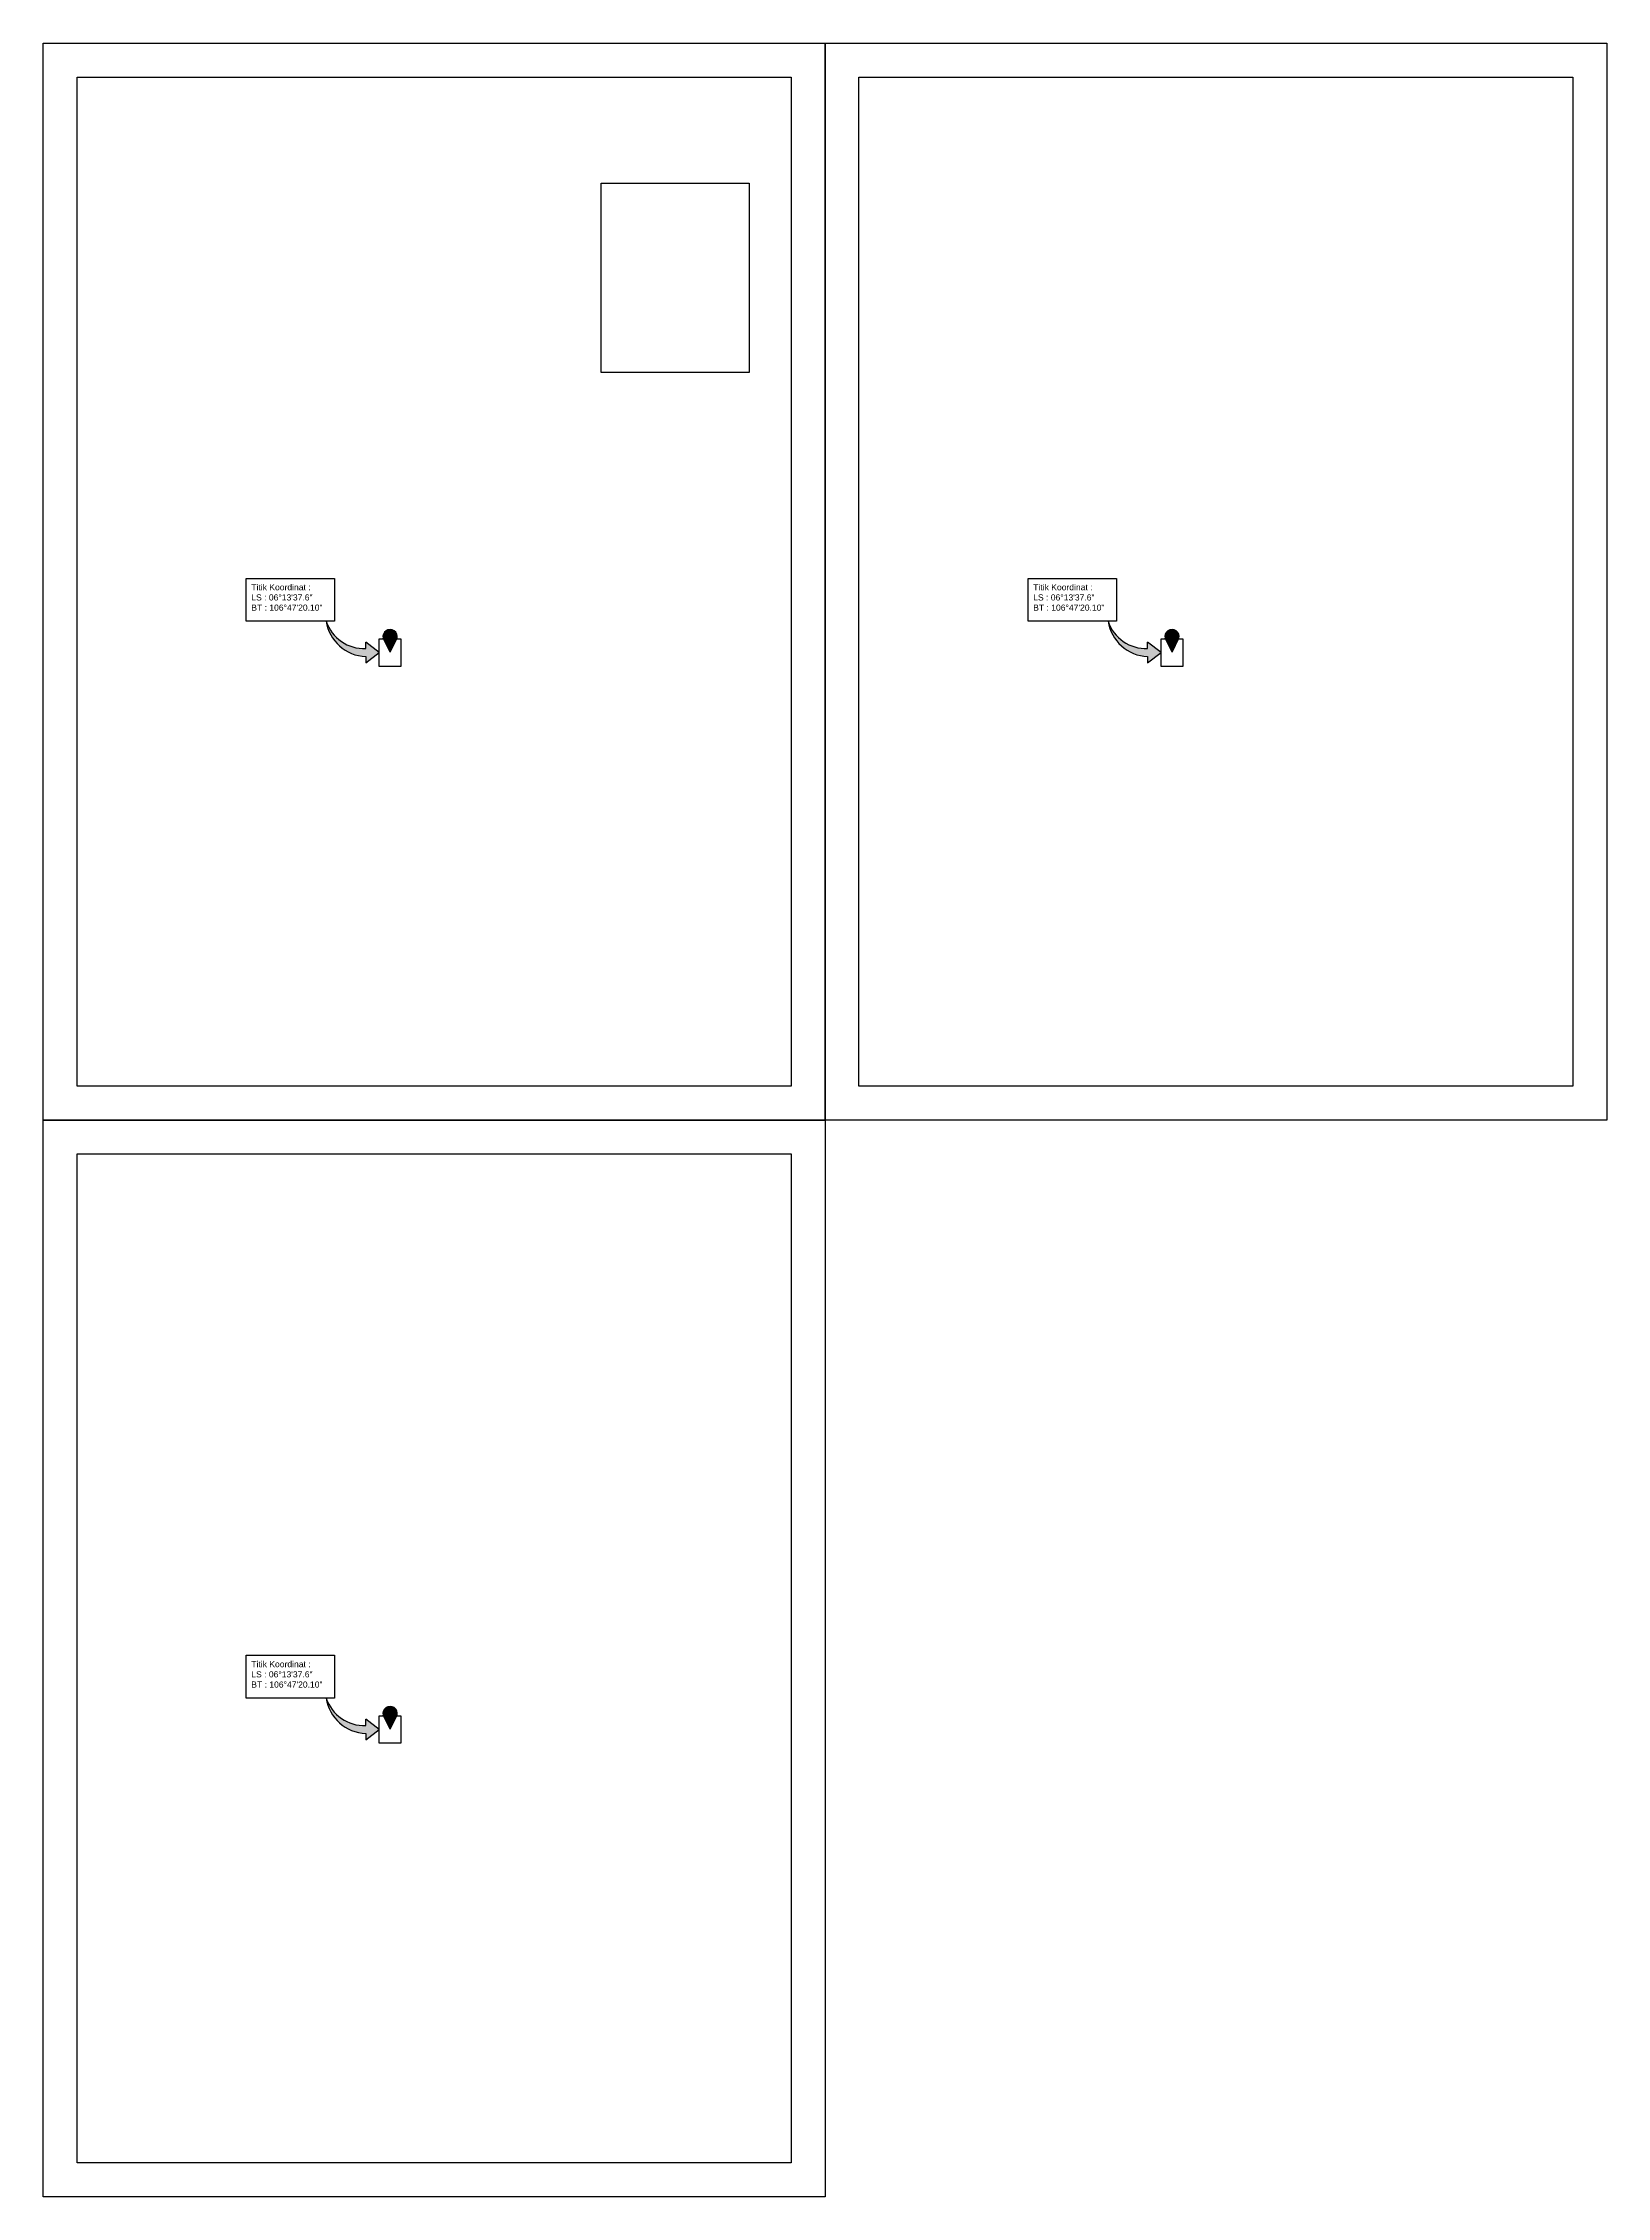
# Model space of a CAD drawing. Header units: millimetres. Extents: x 732789 to 734367, y 13383 to 14017.
# Drawn here: x 733907 to 734367, y 13383 to 14017 of the extents above; entities that cross this region are included whole.
import ezdxf

# ---------------------------------------------------------------- set-up
doc = ezdxf.new("R2010")
doc.units = ezdxf.units.MM
doc.styles.get("Standard").update_dxf_attribs({"font": 'arial.ttf'})
picture_1 = doc.add_image_def('image1.png', size_in_pixel=(591, 835))
picture_2 = doc.add_image_def('image2.png', size_in_pixel=(591, 835))
picture_3 = doc.add_image_def('image3.png', size_in_pixel=(591, 835))

msp = doc.modelspace()

# ---------------------------------------------------------------- hatches: boundary and pattern name
at = {"true_color": 0x939598, "transparency": 33554643}
h = msp.add_hatch(color=252, dxfattribs=at)
h.dxf.hatch_style = 1
h.set_gradient(color1=(147, 149, 152), color2=(0, 0, 255), rotation=236)
h.paths.add_polyline_path([(734001.784, 13840.952), (734001.784, 13839.086, -0.332335), (733990.125, 13847.155, 0.3572193), (734001.784, 13836.738), (734001.784, 13834.871), (734005.798, 13837.911)])
h = msp.add_hatch(color=252, dxfattribs=at)
h.dxf.hatch_style = 1
h.set_gradient(color1=(147, 149, 152), color2=(0, 0, 255), rotation=236)
h.paths.add_polyline_path([(734231.99, 13840.952), (734231.99, 13839.086, -0.332335), (734220.331, 13847.155, 0.3572193), (734231.99, 13836.738), (734231.99, 13834.871), (734236.004, 13837.911)])
h = msp.add_hatch(color=1)
h.dxf.hatch_style = 1
h.paths.add_polyline_path([(734010.994, 13842.116, 1.2820948), (734006.912, 13842.116), (734008.953, 13838.035)])
h.paths.add_polyline_path([(734007.898, 13842.629, -1), (734010.009, 13842.629, -1)], flags=16)
at = {"true_color": 0xffffff}
h = msp.add_hatch(color=7, dxfattribs=at)
h.dxf.hatch_style = 1
h.paths.add_polyline_path([(734007.898, 13842.629, 1), (734010.009, 13842.629, 1)])
h = msp.add_hatch(color=1)
h.dxf.hatch_style = 1
h.paths.add_polyline_path([(734241.2, 13842.116, 1.2820948), (734237.119, 13842.116), (734239.159, 13838.035)])
h.paths.add_polyline_path([(734238.104, 13842.629, -1), (734240.215, 13842.629, -1)], flags=16)
h = msp.add_hatch(color=7, dxfattribs=at)
h.dxf.hatch_style = 1
h.paths.add_polyline_path([(734238.104, 13842.629, 1), (734240.215, 13842.629, 1)])
at = {"true_color": 0x939598, "transparency": 33554643}
h = msp.add_hatch(color=252, dxfattribs=at)
h.dxf.hatch_style = 1
h.set_gradient(color1=(147, 149, 152), color2=(0, 0, 255), rotation=236)
h.paths.add_polyline_path([(734001.784, 13523.96), (734001.784, 13522.094, -0.332335), (733990.125, 13530.164, 0.3572193), (734001.784, 13519.746), (734001.784, 13517.879), (734005.798, 13520.92)])
h = msp.add_hatch(color=1)
h.dxf.hatch_style = 1
h.paths.add_polyline_path([(734010.994, 13525.125, 1.2820948), (734006.912, 13525.125), (734008.953, 13521.043)])
h.paths.add_polyline_path([(734007.898, 13525.637, -1), (734010.009, 13525.637, -1)], flags=16)
at = {"true_color": 0xffffff}
h = msp.add_hatch(color=7, dxfattribs=at)
h.dxf.hatch_style = 1
h.paths.add_polyline_path([(734007.898, 13525.637, 1), (734010.009, 13525.637, 1)])

# ---------------------------------------------------------------- linework, layer by layer
for points in [[(733906.794, 14017.326), (734137, 14017.326), (734137, 13700.334), (733906.794, 13700.334)], [(734137, 14017.326), (734367.206, 14017.326), (734367.206, 13700.334), (734137, 13700.334)], [(734071.141, 13976.111), (734114.693, 13976.111), (734114.693, 13920.392), (734071.141, 13920.392)], [(733906.794, 13700.334), (734137, 13700.334), (734137, 13383.343), (733906.794, 13383.343)]]:
    msp.add_lwpolyline(points, close=True)
for points in [[(733916.794, 14007.326), (734127, 14007.326), (734127, 13710.334), (733916.794, 13710.334), (733916.794, 14007.326)], [(734357.206, 13710.334), (734147, 13710.334), (734147, 14007.326)], [(734001.784, 13839.082), (734001.784, 13840.945)], [(734001.784, 13839.082), (734001.784, 13840.945)], [(734001.784, 13834.874), (734005.791, 13837.909), (734001.784, 13840.945)], [(734008.953, 13838.035), (734006.912, 13842.116)], [(734008.953, 13838.035), (734010.994, 13842.116)], [(734231.99, 13839.082), (734231.99, 13840.945)], [(734231.99, 13839.082), (734231.99, 13840.945)], [(734231.99, 13834.874), (734235.997, 13837.909), (734231.99, 13840.945)], [(734239.159, 13838.035), (734237.119, 13842.116)], [(734239.159, 13838.035), (734241.2, 13842.116)], [(734001.784, 13836.738), (734001.784, 13834.874)], [(734001.784, 13836.738), (734001.784, 13834.874)], [(734231.99, 13836.738), (734231.99, 13834.874)], [(734231.99, 13836.738), (734231.99, 13834.874)], [(733916.794, 13690.334), (734127, 13690.334)], [(734127, 13393.343), (733916.794, 13393.343), (733916.794, 13690.334)], [(734001.784, 13522.09), (734001.784, 13523.953)], [(734001.784, 13522.09), (734001.784, 13523.953)], [(734001.784, 13517.882), (734005.791, 13520.918), (734001.784, 13523.953)], [(734008.953, 13521.043), (734006.912, 13525.125)], [(734008.953, 13521.043), (734010.994, 13525.125)], [(734001.784, 13519.746), (734001.784, 13517.882)], [(734001.784, 13519.746), (734001.784, 13517.882)]]:
    msp.add_lwpolyline(points)
at = {"color": 5}
for points in [[(733966.609, 13859.77), (733992.621, 13859.77), (733992.621, 13847.155), (733966.609, 13847.155)], [(734196.815, 13859.77), (734222.827, 13859.77), (734222.827, 13847.155), (734196.815, 13847.155)], [(733966.609, 13542.778), (733992.621, 13542.778), (733992.621, 13530.164), (733966.609, 13530.164)]]:
    msp.add_lwpolyline(points, close=True, dxfattribs=at)
at = {"color": 1}
for points in [[(734005.791, 13841.967), (734012.135, 13841.967), (734012.135, 13833.851), (734005.791, 13833.851)], [(734235.997, 13841.967), (734242.341, 13841.967), (734242.341, 13833.851), (734235.997, 13833.851)], [(734005.791, 13524.975), (734012.135, 13524.975), (734012.135, 13516.86), (734005.791, 13516.86)]]:
    msp.add_lwpolyline(points, close=True, dxfattribs=at)
for centre in [(734008.953, 13842.629), (734239.159, 13842.629), (734008.953, 13525.637)]:
    msp.add_circle(centre, 1.056)
for centre, radius, start, end in [((734002.315, 13849.065), 12.339, 188.902997, 267.533836), ((734001.354, 13850.922), 11.844, 198.544486, 272.078291), ((734232.521, 13849.065), 12.339, 188.902997, 267.533836), ((734231.561, 13850.922), 11.844, 198.544486, 272.078291), ((734008.953, 13842.629), 2.104, 345.906575, 194.093425), ((734239.159, 13842.629), 2.104, 345.906575, 194.093425), ((734002.315, 13532.073), 12.339, 188.902997, 267.533836), ((734001.354, 13533.931), 11.844, 198.544486, 272.078291), ((734008.953, 13525.637), 2.104, 345.906575, 194.093425)]:
    msp.add_arc(centre, radius, start, end)

# ---------------------------------------------------------------- texts
at = {"color": 5, "char_height": 1.8, "attachment_point": 1}
for insert in [(733968.098, 13858.056), (734198.304, 13858.056), (733968.098, 13541.064)]:
    msp.add_mtext_dynamic_manual_height_columns('Titik Koordinat : \\PLS : 06°13\'37.6"\\PBT : 106°47\'20.10"', width=62.0817, gutter_width=9.7, heights=[0], dxfattribs=dict(at, insert=insert))

# ---------------------------------------------------------------- pictures from other files: only their frames are drawn
image = msp.add_image(picture_1, insert=(733916.794, 13710.334), size_in_units=(210.206, 296.992))
image.dxf.flags = 7
image = msp.add_image(picture_3, insert=(734147, 13710.336), size_in_units=(210.205, 296.99))
image.dxf.flags = 7
image = msp.add_image(picture_2, insert=(733916.794, 13393.332), size_in_units=(210.214, 297.003))
image.dxf.flags = 7

doc.saveas('drawing.dxf')
